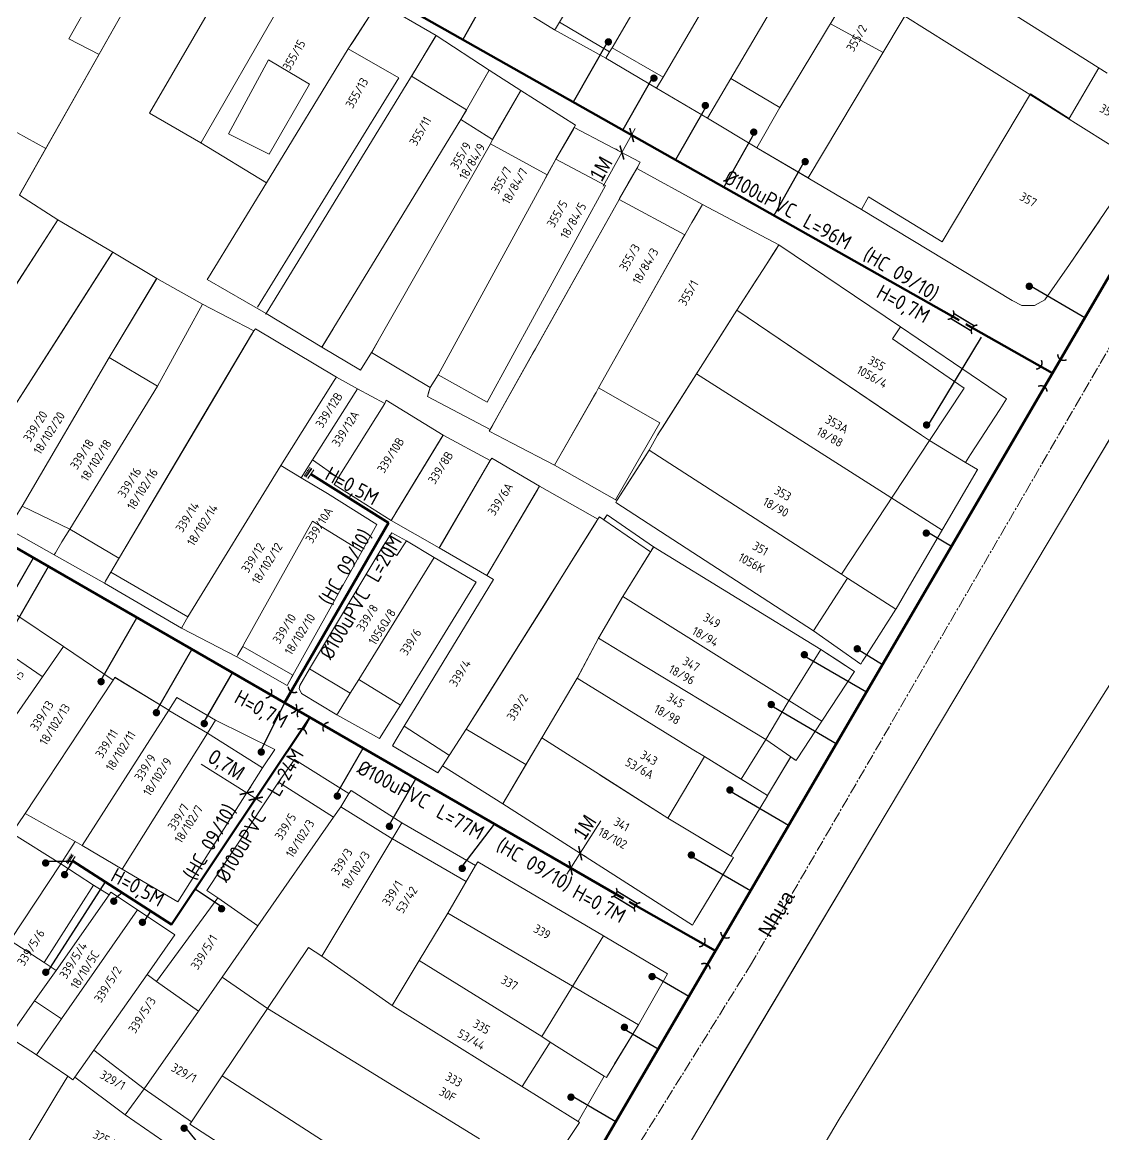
# Model space of a CAD drawing. Header units: inches. Extents: x 595615 to 1194060, y 1190840 to 2385448.
# Drawn here: x 597059 to 597132.4, y 1192069.7 to 1192145.3 of the extents above; entities that cross this region are included whole.
import ezdxf
from ezdxf.enums import TextEntityAlignment as Align

# ---------------------------------------------------------------- set-up
doc = ezdxf.new("R2010")
doc.units = ezdxf.units.IN
doc.header["$MEASUREMENT"] = 0
doc.linetypes.add('CENTER2', pattern=[1.125, 0.75, -0.125, 0.125, -0.125])
doc.layers.get('Defpoints').update_dxf_attribs({"color": 1})
for name, color, linetype, lineweight in [('Chitiet', 4, 'Continuous', 9), ('DN 100 uPVC', 4, 'Continuous', 50), ('DN 150 uPVC', 4, 'Continuous', 50), ('DN 25 PE', 40, 'Continuous', 30), ('DOSAU', 2, 'Continuous', 20), ('DUONG CACH LE', 112, 'Continuous', 5), ('NAM-CDAI', 220, 'Continuous', 25), ('Nen tim duong', 9, 'CENTER2', 0), ('Nen_HTHANH-TP', 9, 'Continuous', 0), ('Nen_SN-HTHANH-TP_new', 7, 'Continuous', 0), ('Nen_SN_HTHANH_old', 9, 'Continuous', 0), ('Te', 4, 'Continuous', 15), ('TEXT PIPE', 3, 'Continuous', 25), ('Text_GiaoThong', 142, 'Continuous', 0), ('TLK 15', 220, 'Continuous', 20)]:
    doc.layers.add(name, color=color, linetype=linetype, lineweight=lineweight)
doc.styles.add('Giao Thong', font='VAPTIMN_0.TTF', dxfattribs={"height": 1})
doc.styles.add('Sonha_QTB', font='isocp.shx', dxfattribs={"height": 0.6, "bigfont": 'bigfont.shx'})
doc.styles.add('text', font='isocp2.shx')
doc.styles.add('VNI-HC', font='VHELVCN_0.TTF')
doc.dimstyles.new('DUONG KICH THUOC', dxfattribs={"dimtxt": 1, "dimasz": 0.7, "dimexe": 0.5, "dimexo": 0.3, "dimgap": 0.2, "dimtad": 1, "dimzin": 0, "dimdsep": 46, "dimtxsty": 'VNI-HC', "dimblk": 'ARCHTICK', "dimcen": 0.09, "dimdle": 0.5, "dimclrd": 256, "dimclre": 256, "dimclrt": 256, "dimadec": 0, "dimazin": 0, "dimtfac": 1, "dimtofl": 0, "dimtmove": 0, "dimatfit": 3, "dimfxl": 1, "dimtolj": 1, "dimtzin": 0, "dimlwd": -1, "dimlwe": -1, "dimarcsym": 0})

# ---------------------------------------------------------------- blocks, each defined once
blk = doc.blocks.new('TLK 15')
at = {"layer": 'TLK 15', "linetype": 'Continuous', "const_width": 0.25}
blk.add_lwpolyline([(-0.125, 0, 1), (0.125, 0, 1)], format="xyb", close=True, dxfattribs=at)
blk = doc.blocks.new('TE1')
at = {"layer": 'Chitiet', "ltscale": 100, "const_width": 0.1}
for points in [[(-0.35, 1.276, 0.571257), (0.35, 1.276)], [(1.098, 0.35, 0.571257), (1.098, -0.35)], [(0.35, -1.276, 0.571257), (-0.35, -1.276)]]:
    blk.add_lwpolyline(points, format="xyb", dxfattribs=at)
for points in [[(0, -1.076), (0, 1.076)], [(0.898, 0), (0, 0)]]:
    blk.add_lwpolyline(points, dxfattribs=at)
blk = doc.blocks.new('ONG NOI')
at = {"layer": 'Chitiet', "ltscale": 100, "const_width": 0.1}
for points in [[(-0.946, -0.347, 0.571257), (-0.946, 0.353)], [(0.973, 0.353, 0.571257), (0.973, -0.347)]]:
    blk.add_lwpolyline(points, format="xyb", dxfattribs=at)
for points in [[(0.825, 0.203), (-0.799, 0.203)], [(0.825, -0.197), (-0.799, -0.197)]]:
    blk.add_lwpolyline(points, dxfattribs=at)
blk = doc.blocks.new('BIT')
at = {"layer": 'Chitiet', "ltscale": 100}
for p, q in [((0.35, 0), (-0.35, 0)), ((-0.303, -0.163), (-0.35, -0.21)), ((0.35, -0.163), (-0.35, -0.163)), ((-0.179, -0.163), (-0.342, -0.325)), ((-0.056, -0.163), (-0.218, -0.325)), ((0.068, -0.163), (-0.094, -0.325)), ((0.192, -0.163), (0.029, -0.325)), ((0.316, -0.163), (0.153, -0.325)), ((0.35, -0.252), (0.277, -0.325))]:
    blk.add_line(p, q, dxfattribs=at)
blk = doc.blocks.new('_ArchTick')
at = {"color": 0, "linetype": 'ByBlock', "const_width": 0.15}
blk.add_lwpolyline([(-0.5, -0.5), (0.5, 0.5)], dxfattribs=at)
blk = doc.blocks.new('*D198')
at = {"layer": 'Defpoints', "color": 0}
for p in [(597100.345, 1192137.594), (597099.681, 1192136.409), (597099.681, 1192136.409)]:
    blk.add_point(p, dxfattribs=at)
at = {"layer": 'DUONG CACH LE'}
for p, q in [((597100.589, 1192138.03), (597099.681, 1192136.409)), ((597100.083, 1192137.741), (597099.908, 1192137.838)), ((597099.681, 1192136.409), (597098.405, 1192134.13)), ((597099.419, 1192136.556), (597099.245, 1192136.654))]:
    blk.add_line(p, q, dxfattribs=at)
at = {"layer": 'DUONG CACH LE', "xscale": 0.7, "yscale": 0.7, "zscale": 0.7}
for p, rotation in [((597100.345, 1192137.594), 60.75107691532578), ((597099.681, 1192136.409), 240.7510769153258)]:
    blk.add_blockref('_ArchTick', p, dxfattribs=dict(at, rotation=rotation))
at = {"layer": 'DUONG CACH LE', "insert": (597098.261, 1192135.306), "char_height": 1, "attachment_point": 5, "rotation": 60.75108, "style": 'VNI-HC'}
blk.add_mtext('\\A1;1M', dxfattribs=at)
blk = doc.blocks.new('*D210')
at = {"layer": 'Defpoints', "color": 0}
for p in [(597096.851, 1192088.84), (597096.851, 1192088.84), (597096.204, 1192087.83)]:
    blk.add_point(p, dxfattribs=at)
at = {"layer": 'DUONG CACH LE'}
for p, q in [((597096.851, 1192088.84), (597098.259, 1192091.04)), ((597095.934, 1192087.409), (597096.851, 1192088.84)), ((597097.103, 1192088.678), (597097.272, 1192088.571)), ((597096.457, 1192087.669), (597096.625, 1192087.561))]:
    blk.add_line(p, q, dxfattribs=at)
at = {"layer": 'DUONG CACH LE', "xscale": 0.7, "yscale": 0.7, "zscale": 0.7}
for p, rotation in [((597096.851, 1192088.84), 57.3650794490455), ((597096.204, 1192087.83), 237.3650794490455)]:
    blk.add_blockref('_ArchTick', p, dxfattribs=dict(at, rotation=rotation))
at = {"layer": 'DUONG CACH LE', "insert": (597097.154, 1192090.612), "char_height": 1, "attachment_point": 5, "rotation": 57.36508, "style": 'VNI-HC'}
blk.add_mtext('\\A1;1M', dxfattribs=at)
blk = doc.blocks.new('*D211')
at = {"layer": 'Defpoints', "color": 0}
for p in [(597074.212, 1192092.931), (597074.212, 1192092.931), (597074.822, 1192092.546)]:
    blk.add_point(p, dxfattribs=at)
at = {"layer": 'DUONG CACH LE'}
for p, q in [((597074.212, 1192092.931), (597071.108, 1192094.891)), ((597074.372, 1192093.185), (597074.479, 1192093.354)), ((597075.245, 1192092.279), (597074.212, 1192092.931)), ((597074.983, 1192092.799), (597075.089, 1192092.969))]:
    blk.add_line(p, q, dxfattribs=at)
at = {"layer": 'DUONG CACH LE', "xscale": 0.7, "yscale": 0.7, "zscale": 0.7}
for p, rotation in [((597074.212, 1192092.931), 147.7302880196774), ((597074.822, 1192092.546), 327.7302880196774)]:
    blk.add_blockref('_ArchTick', p, dxfattribs=dict(at, rotation=rotation))
at = {"layer": 'DUONG CACH LE', "insert": (597072.79, 1192094.772), "char_height": 1, "attachment_point": 5, "rotation": 327.73029, "style": 'VNI-HC'}
blk.add_mtext('\\A1;0,7M', dxfattribs=at)

msp = doc.modelspace()

# ---------------------------------------------------------------- linework, layer by layer
at = {"layer": 'DN 100 uPVC'}
for points in [[(597045.53, 1192161.337), (597055.072, 1192156.952), (597062.641, 1192158.925), (597122.574, 1192125.018)], [(597123.036, 1192124.756), (597128.904, 1192121.436)], [(597099.777, 1192085.768), (597033.464, 1192124.045)], [(597078.561, 1192114.574), (597083.834, 1192111.267), (597076.779, 1192099.043)], [(597062.375, 1192088.329), (597069.113, 1192084.008), (597078.502, 1192098.048)], [(597100.164, 1192085.54), (597106.033, 1192082.22)]]:
    msp.add_lwpolyline(points, dxfattribs=at)
at = {"layer": 'DN 150 uPVC'}
msp.add_lwpolyline([(597149.798, 1192157.262), (597091.257, 1192056.884)], dxfattribs=at)
at = {"layer": 'DN 25 PE'}
for p, q in [((597091.158, 1192148.12), (597088.875, 1192144.083)), ((597098.762, 1192144.047), (597096.38, 1192139.837)), ((597101.728, 1192141.457), (597099.737, 1192137.938)), ((597105.344, 1192139.475), (597103.326, 1192135.907)), ((597108.631, 1192137.667), (597106.59, 1192134.061)), ((597112.123, 1192135.913), (597109.988, 1192132.139)), ((597127.459, 1192127.329), (597131.102, 1192125.205)), ((597120.486, 1192117.914), (597124.094, 1192123.877)), ((597120.346, 1192110.695), (597122.057, 1192109.697)), ((597057.466, 1192104.957), (597059.732, 1192108.883)), ((597058.392, 1192104.208), (597060.751, 1192108.295)), ((597064.326, 1192100.615), (597066.758, 1192104.827)), ((597068.081, 1192098.509), (597070.486, 1192102.675)), ((597115.657, 1192102.718), (597117.366, 1192101.653)), ((597111.941, 1192102.316), (597116.278, 1192099.786)), ((597071.325, 1192097.768), (597073.24, 1192101.086)), ((597075.194, 1192095.835), (597076.779, 1192099.025)), ((597109.693, 1192098.937), (597114.237, 1192096.287)), ((597080.236, 1192092.722), (597082.108, 1192095.967)), ((597083.899, 1192090.789), (597085.693, 1192093.897)), ((597106.886, 1192093.134), (597110.999, 1192090.735)), ((597088.84, 1192087.933), (597091.033, 1192090.815)), ((597060.559, 1192088.303), (597062.428, 1192088.303)), ((597061.842, 1192087.389), (597062.424, 1192088.298)), ((597104.271, 1192088.718), (597108.413, 1192086.302)), ((597060.694, 1192080.762), (597064.623, 1192086.888)), ((597065.186, 1192085.711), (597065.744, 1192086.169)), ((597072.5, 1192085.194), (597070.707, 1192086.393)), ((597067.131, 1192084.028), (597067.7, 1192084.914)), ((597101.729, 1192080.595), (597104.233, 1192079.135)), ((597099.853, 1192076.902), (597102.15, 1192075.562)), ((597096.223, 1192072.406), (597099.272, 1192070.628)), ((597070.085, 1192070.174), (597072.65, 1192066.992))]:
    msp.add_line(p, q, dxfattribs=at)
at = {"layer": 'Nen tim duong'}
msp.add_lwpolyline([(597216.862, 1192371.155), (597231.389, 1192359.428), (597239.3, 1192352.703), (597245.936, 1192343.389), (597251.627, 1192337.061), (597255.971, 1192324.363), (597252.212, 1192309.984), (597237.563, 1192287.271), (597217.756, 1192257.191), (597196.744, 1192223.157), (597178.223, 1192193.72), (597155.385, 1192159.338), (597138.752, 1192133.438), (597108.483, 1192081.358), (597090.854, 1192053.092)], dxfattribs=at)
at = {"layer": 'Nen_HTHANH-TP', "linetype": 'Continuous'}
for p, q in [((597104.063, 1192160.044), (597095.444, 1192145.247)), ((597107.464, 1192158.057), (597099.016, 1192143.52)), ((597102.477, 1192141.523), (597110.856, 1192155.83)), ((597070.248, 1192153.817), (597058.784, 1192133.508)), ((597114.238, 1192153.623), (597107.068, 1192141.427)), ((597110.399, 1192139.469), (597117.58, 1192151.375)), ((597065.161, 1192149.503), (597062.125, 1192144.121)), ((597112.333, 1192134.691), (597120.931, 1192149.098)), ((597067.609, 1192139.075), (597072.692, 1192147.819)), ((597095.105, 1192144.737), (597091.693, 1192146.874)), ((597095.105, 1192144.737), (597091.693, 1192146.874)), ((597134.752, 1192135.719), (597118.884, 1192145.666)), ((597134.752, 1192135.719), (597118.884, 1192145.666)), ((597125.844, 1192146.072), (597132.617, 1192141.807)), ((597161.544, 1192145.891), (597126.898, 1192090.943)), ((597095.165, 1192144.817), (597095.105, 1192144.737)), ((597098.596, 1192142.82), (597095.105, 1192144.737)), ((597095.105, 1192144.737), (597098.596, 1192142.82)), ((597095.444, 1192145.247), (597095.165, 1192144.817)), ((597095.444, 1192145.247), (597098.846, 1192143.24)), ((597117.406, 1192143.195), (597113.835, 1192145.152)), ((597064.186, 1192143.072), (597062.125, 1192144.121)), ((597087.065, 1192144.351), (597090.667, 1192142.004)), ((597087.065, 1192144.351), (597090.667, 1192142.004)), ((597149.025, 1192144.181), (597130.97, 1192113.916)), ((597081.106, 1192143.446), (597084.538, 1192141.469)), ((597098.596, 1192142.82), (597098.846, 1192143.24)), ((597098.846, 1192143.24), (597099.016, 1192143.52)), ((597099.016, 1192143.52), (597102.477, 1192141.523)), ((597072.961, 1192137.679), (597075.687, 1192142.701)), ((597075.687, 1192142.701), (597078.478, 1192141.054)), ((597102.028, 1192140.783), (597098.596, 1192142.82)), ((597098.596, 1192142.82), (597102.028, 1192140.783)), ((597089.139, 1192139.302), (597090.667, 1192142.004)), ((597090.667, 1192142.004), (597092.808, 1192140.615)), ((597130.05, 1192138.725), (597132.057, 1192142.157)), ((597084.538, 1192141.469), (597074.94, 1192125.921)), ((597078.478, 1192141.054), (597075.722, 1192136.292)), ((597085.397, 1192141.589), (597089.139, 1192139.302)), ((597102.028, 1192140.783), (597102.477, 1192141.523)), ((597105.49, 1192138.736), (597107.068, 1192141.427)), ((597107.068, 1192141.427), (597110.399, 1192139.469)), ((597092.808, 1192140.615), (597090.901, 1192137.304)), ((597105.49, 1192138.736), (597102.028, 1192140.783)), ((597102.028, 1192140.783), (597105.49, 1192138.736)), ((597121.427, 1192130.338), (597127.428, 1192140.403)), ((597127.428, 1192140.403), (597130.05, 1192138.725)), ((597108.841, 1192136.718), (597110.399, 1192139.469)), ((597071.101, 1192137.058), (597067.609, 1192139.075)), ((597079.312, 1192123.194), (597088.74, 1192138.642)), ((597088.74, 1192138.642), (597089.139, 1192139.302)), ((597088.74, 1192138.642), (597090.901, 1192137.304)), ((597108.841, 1192136.718), (597105.49, 1192138.736)), ((597105.49, 1192138.736), (597108.841, 1192136.718)), ((597136.999, 1192139.031), (597130.078, 1192128.815)), ((597096.45, 1192138.108), (597096.53, 1192138.268)), ((597058.6, 1192137.778), (597060.581, 1192136.679)), ((597075.722, 1192136.292), (597072.961, 1192137.679)), ((597090.901, 1192137.304), (597090.761, 1192136.994)), ((597090.761, 1192136.994), (597082.683, 1192122.827)), ((597090.761, 1192136.994), (597094.603, 1192134.887)), ((597112.423, 1192134.631), (597108.841, 1192136.718)), ((597108.841, 1192136.718), (597112.333, 1192134.691)), ((597095.192, 1192135.957), (597098.563, 1192134.16)), ((597100.692, 1192135.332), (597100.912, 1192135.762)), ((597098.563, 1192134.16), (597090.535, 1192119.453)), ((597112.333, 1192134.691), (597112.423, 1192134.631)), ((597115.935, 1192132.534), (597112.423, 1192134.631)), ((597112.423, 1192134.631), (597115.935, 1192132.534)), ((597116.424, 1192133.394), (597115.935, 1192132.534)), ((597116.424, 1192133.394), (597121.427, 1192130.338)), ((597099.494, 1192133.231), (597103.946, 1192130.824)), ((597126.17, 1192126.362), (597115.935, 1192132.534)), ((597115.935, 1192132.534), (597126.17, 1192126.362)), ((597132.115, 1192131.827), (597130.078, 1192128.815)), ((597130.078, 1192128.815), (597128.4, 1192126.414)), ((597130.078, 1192128.815), (597128.4, 1192126.414)), ((597068.098, 1192127.865), (597064.863, 1192122.483)), ((597071.2, 1192126.118), (597068.098, 1192127.865)), ((597068.144, 1192120.555), (597071.2, 1192126.118)), ((597126.84, 1192126.033), (597126.17, 1192126.362)), ((597126.17, 1192126.362), (597126.84, 1192126.033)), ((597127.68, 1192126.033), (597126.84, 1192126.033)), ((597126.84, 1192126.033), (597127.68, 1192126.033)), ((597128.4, 1192126.414), (597127.68, 1192126.033)), ((597127.68, 1192126.033), (597128.4, 1192126.414)), ((597075.52, 1192125.491), (597075.48, 1192125.441)), ((597075.52, 1192125.491), (597079.312, 1192123.194)), ((597075.52, 1192125.491), (597079.312, 1192123.194)), ((597137.451, 1192124.771), (597113.234, 1192084.172)), ((597118.591, 1192124.586), (597118.042, 1192123.756)), ((597118.042, 1192123.756), (597122.905, 1192120.42)), ((597081.924, 1192121.627), (597079.312, 1192123.194)), ((597082.683, 1192122.827), (597081.924, 1192121.627)), ((597064.863, 1192122.483), (597068.144, 1192120.555)), ((597087.204, 1192121.321), (597090.535, 1192119.453)), ((597080.304, 1192121.165), (597081.725, 1192120.366)), ((597081.725, 1192120.366), (597078.668, 1192115.544)), ((597081.725, 1192120.366), (597083.575, 1192119.378)), ((597086.654, 1192120.45), (597086.475, 1192119.84)), ((597090.737, 1192117.604), (597086.475, 1192119.84)), ((597098.084, 1192120.44), (597102.266, 1192118.053)), ((597122.905, 1192120.42), (597120.557, 1192116.848)), ((597083.575, 1192119.378), (597083.675, 1192119.588)), ((597083.675, 1192119.588), (597087.537, 1192117.221)), ((597102.266, 1192118.053), (597099.241, 1192112.83)), ((597087.537, 1192117.221), (597084.022, 1192111.438)), ((597090.738, 1192115.504), (597087.537, 1192117.221)), ((597087.537, 1192117.221), (597090.738, 1192115.504)), ((597120.557, 1192116.848), (597114.585, 1192107.793)), ((597101.528, 1192116.192), (597099.331, 1192112.781)), ((597078.668, 1192115.544), (597077.899, 1192114.333)), ((597078.668, 1192115.544), (597080.419, 1192114.325)), ((597087.283, 1192109.571), (597090.738, 1192115.504)), ((597090.738, 1192115.504), (597090.848, 1192115.664)), ((597090.848, 1192115.664), (597094.09, 1192113.756)), ((597077.899, 1192114.333), (597076.529, 1192115.162)), ((597077.899, 1192114.333), (597079.7, 1192113.255)), ((597080.18, 1192113.935), (597080.14, 1192113.875)), ((597080.14, 1192113.875), (597084.022, 1192111.438)), ((597080.419, 1192114.325), (597080.18, 1192113.935)), ((597094.09, 1192113.756), (597098.052, 1192111.51)), ((597079.7, 1192113.255), (597083.042, 1192111.167)), ((597058.971, 1192112.398), (597062.192, 1192110.851)), ((597099.331, 1192112.781), (597099.261, 1192112.641)), ((597084.022, 1192111.438), (597087.283, 1192109.571)), ((597084.022, 1192111.438), (597087.283, 1192109.571)), ((597098.052, 1192111.51), (597098.152, 1192111.67)), ((597098.152, 1192111.67), (597098.442, 1192111.48)), ((597098.442, 1192111.48), (597098.671, 1192111.81)), ((597101.623, 1192109.312), (597098.442, 1192111.48)), ((597098.671, 1192111.81), (597101.833, 1192109.643)), ((597058.022, 1192110.867), (597061.134, 1192109.09)), ((597062.192, 1192110.851), (597065.534, 1192108.863)), ((597078.672, 1192111.394), (597082.023, 1192109.327)), ((597083.042, 1192111.167), (597082.023, 1192109.327)), ((597084.052, 1192110.588), (597083.453, 1192109.668)), ((597084.052, 1192110.588), (597085.053, 1192110.039)), ((597084.404, 1192109.059), (597085.053, 1192110.039)), ((597085.053, 1192110.039), (597086.924, 1192108.921)), ((597077.33, 1192100.933), (597082.023, 1192109.327)), ((597078.46, 1192101.364), (597083.453, 1192109.668)), ((597083.453, 1192109.668), (597084.404, 1192109.059)), ((597087.283, 1192109.571), (597090.515, 1192107.703)), ((597101.833, 1192109.643), (597113.179, 1192102.662)), ((597061.134, 1192109.09), (597064.545, 1192107.172)), ((597064.975, 1192107.923), (597070.207, 1192104.897)), ((597064.545, 1192107.172), (597069.788, 1192104.127)), ((597115.005, 1192107.503), (597112.698, 1192103.931)), ((597061.759, 1192102.87), (597058.387, 1192105.148)), ((597061.759, 1192102.87), (597058.387, 1192105.148)), ((597069.788, 1192104.127), (597073.529, 1192102.18)), ((597060.32, 1192100.839), (597056.988, 1192103.106)), ((597061.759, 1192102.87), (597054.058, 1192091.754)), ((597065.14, 1192100.583), (597061.759, 1192102.87)), ((597065.14, 1192100.583), (597061.759, 1192102.87)), ((597073.939, 1192102.88), (597077.33, 1192100.933)), ((597113.179, 1192102.662), (597110.892, 1192099.01)), ((597113.179, 1192102.662), (597115.48, 1192101.174)), ((597076.961, 1192100.223), (597073.529, 1192102.18)), ((597076.961, 1192100.223), (597077.33, 1192100.933)), ((597077.821, 1192100.233), (597078.46, 1192101.364)), ((597077.821, 1192100.233), (597078.46, 1192101.364)), ((597078.46, 1192101.364), (597081.241, 1192099.706)), ((597065.14, 1192100.583), (597059.158, 1192091.548)), ((597065.25, 1192100.783), (597065.14, 1192100.583)), ((597065.26, 1192100.773), (597065.14, 1192100.583)), ((597068.932, 1192098.546), (597065.25, 1192100.783)), ((597068.932, 1192098.546), (597065.26, 1192100.773)), ((597077.761, 1192100.003), (597077.821, 1192100.233)), ((597077.761, 1192100.003), (597077.821, 1192100.233)), ((597084.642, 1192098.889), (597081.81, 1192100.636)), ((597069.461, 1192099.406), (597068.932, 1192098.546)), ((597069.471, 1192099.406), (597068.932, 1192098.546)), ((597072.093, 1192097.869), (597069.461, 1192099.406)), ((597072.093, 1192097.869), (597069.471, 1192099.406)), ((597077.931, 1192099.693), (597077.761, 1192100.003)), ((597077.931, 1192099.693), (597077.761, 1192100.003)), ((597080.332, 1192098.245), (597077.931, 1192099.693)), ((597080.332, 1192098.245), (597077.931, 1192099.693)), ((597110.892, 1192099.01), (597109.454, 1192096.559)), ((597068.932, 1192098.546), (597063.03, 1192089.361)), ((597068.932, 1192098.536), (597071.543, 1192096.988)), ((597072.093, 1192097.869), (597071.543, 1192096.988)), ((597076.114, 1192095.892), (597072.093, 1192097.869)), ((597076.114, 1192095.892), (597072.093, 1192097.869)), ((597083.234, 1192096.628), (597080.332, 1192098.245)), ((597083.234, 1192096.628), (597080.332, 1192098.245)), ((597084.063, 1192097.958), (597083.234, 1192096.628)), ((597084.893, 1192097.469), (597087.965, 1192095.481)), ((597089.113, 1192097.262), (597093.165, 1192094.866)), ((597071.543, 1192096.988), (597065.761, 1192087.753)), ((597071.543, 1192096.988), (597075.285, 1192094.631)), ((597109.454, 1192096.559), (597107.786, 1192093.867)), ((597075.285, 1192094.631), (597076.114, 1192095.892)), ((597076.114, 1192095.892), (597075.285, 1192094.631)), ((597077.455, 1192095.213), (597076.376, 1192093.662)), ((597077.455, 1192095.213), (597076.376, 1192093.662)), ((597081.147, 1192092.906), (597077.455, 1192095.213)), ((597081.147, 1192092.906), (597077.455, 1192095.213)), ((597105.285, 1192095.405), (597102.788, 1192091.223)), ((597109.557, 1192092.759), (597111.145, 1192095.38)), ((597111.145, 1192095.38), (597111.505, 1192095.13)), ((597075.285, 1192094.631), (597069.543, 1192085.537)), ((597076.376, 1192093.662), (597071.492, 1192086.308)), ((597076.376, 1192093.662), (597080.108, 1192091.285)), ((597081.147, 1192092.906), (597080.587, 1192091.985)), ((597081.297, 1192093.106), (597081.147, 1192092.906)), ((597081.297, 1192093.106), (597081.147, 1192092.906)), ((597084.748, 1192090.899), (597081.297, 1192093.106)), ((597084.748, 1192090.899), (597081.297, 1192093.106)), ((597080.587, 1192091.985), (597080.108, 1192091.285)), ((597080.587, 1192091.985), (597083.939, 1192089.908)), ((597059.158, 1192091.548), (597058.269, 1192090.207)), ((597059.158, 1192091.548), (597062.559, 1192089.631)), ((597080.108, 1192091.285), (597074.974, 1192083.921)), ((597117.268, 1192090.935), (597071.77, 1192014.668)), ((597084.748, 1192090.899), (597079.306, 1192081.854)), ((597084.748, 1192090.899), (597084.748, 1192090.899)), ((597089.741, 1192088.003), (597084.748, 1192090.899)), ((597089.741, 1192088.003), (597084.748, 1192090.899)), ((597114.425, 1192070.793), (597126.898, 1192090.943)), ((597058.269, 1192090.207), (597061.591, 1192088.12)), ((597062.559, 1192089.631), (597061.591, 1192088.12)), ((597063.03, 1192089.361), (597062.559, 1192089.631)), ((597083.939, 1192089.908), (597089.112, 1192086.922)), ((597065.761, 1192087.753), (597063.03, 1192089.361)), ((597061.591, 1192088.12), (597058.145, 1192082.907)), ((597061.591, 1192088.12), (597063.812, 1192086.672)), ((597089.741, 1192088.003), (597087.863, 1192084.761)), ((597089.91, 1192088.263), (597089.741, 1192088.003)), ((597089.741, 1192088.003), (597089.91, 1192088.263)), ((597098.435, 1192083.24), (597089.91, 1192088.263)), ((597089.91, 1192088.263), (597098.435, 1192083.24)), ((597069.543, 1192085.537), (597065.761, 1192087.753)), ((597063.812, 1192086.672), (597060.456, 1192081.419)), ((597063.812, 1192086.672), (597064.872, 1192086.013)), ((597064.872, 1192086.013), (597061.266, 1192080.88)), ((597064.872, 1192086.013), (597064.992, 1192086.193)), ((597064.992, 1192086.193), (597066.793, 1192085.004)), ((597068.077, 1192080.135), (597072.242, 1192085.819)), ((597072.242, 1192085.819), (597071.492, 1192086.308)), ((597072.242, 1192085.819), (597074.974, 1192083.921)), ((597066.793, 1192085.004), (597061.639, 1192077.59)), ((597066.793, 1192085.004), (597069.324, 1192083.296)), ((597087.863, 1192084.761), (597085.906, 1192081.56)), ((597087.863, 1192084.761), (597100.799, 1192077.202)), ((597072.537, 1192080.429), (597074.974, 1192083.921)), ((597113.234, 1192084.172), (597105.894, 1192071.886)), ((597060.456, 1192081.419), (597058.145, 1192082.907)), ((597069.324, 1192083.296), (597067.447, 1192080.605)), ((597098.435, 1192083.24), (597094.25, 1192076.406)), ((597102.777, 1192080.643), (597098.435, 1192083.24)), ((597098.435, 1192083.24), (597102.777, 1192080.643)), ((597078.395, 1192082.444), (597075.618, 1192078.291)), ((597079.306, 1192081.854), (597078.395, 1192082.444)), ((597060.456, 1192081.419), (597061.266, 1192080.88)), ((597079.306, 1192081.854), (597084.088, 1192078.508)), ((597085.906, 1192081.56), (597084.088, 1192078.508)), ((597085.906, 1192081.56), (597094.25, 1192076.406)), ((597061.266, 1192080.88), (597059.808, 1192078.819)), ((597063.821, 1192075.472), (597067.447, 1192080.605)), ((597067.447, 1192080.605), (597068.077, 1192080.135)), ((597100.799, 1192077.202), (597102.777, 1192080.643)), ((597102.777, 1192080.643), (597100.799, 1192077.202)), ((597068.077, 1192080.135), (597070.939, 1192078.128)), ((597072.537, 1192080.429), (597070.939, 1192078.128)), ((597075.618, 1192078.291), (597072.537, 1192080.429)), ((597059.808, 1192078.819), (597058.08, 1192076.357)), ((597059.808, 1192078.819), (597061.639, 1192077.59)), ((597075.618, 1192078.291), (597072.552, 1192073.729)), ((597090.006, 1192069.443), (597075.618, 1192078.291)), ((597096.705, 1192070.618), (597084.088, 1192078.508)), ((597061.639, 1192077.59), (597059.931, 1192075.149)), ((597070.939, 1192078.128), (597067.253, 1192072.835)), ((597100.799, 1192077.202), (597098.632, 1192073.62)), ((597099.182, 1192074.54), (597100.799, 1192077.202)), ((597059.931, 1192075.149), (597058.08, 1192076.357)), ((597094.8, 1192076.007), (597092.903, 1192072.995)), ((597094.8, 1192076.007), (597094.25, 1192076.406)), ((597098.482, 1192073.7), (597094.8, 1192076.007)), ((597062.072, 1192073.71), (597059.931, 1192075.149)), ((597062.532, 1192073.641), (597063.821, 1192075.472)), ((597067.253, 1192072.835), (597063.821, 1192075.472)), ((597061.253, 1192072.36), (597062.072, 1192073.71)), ((597062.072, 1192073.71), (597062.412, 1192073.461)), ((597062.532, 1192073.641), (597062.412, 1192073.461)), ((597062.532, 1192073.641), (597065.964, 1192071.084)), ((597072.552, 1192073.729), (597070.455, 1192070.597)), ((597091.132, 1192061.764), (597072.552, 1192073.729)), ((597098.482, 1192073.7), (597096.705, 1192070.618)), ((597098.482, 1192073.7), (597098.632, 1192073.62)), ((597061.253, 1192072.36), (597052.715, 1192058.213)), ((597065.964, 1192071.084), (597067.253, 1192072.835)), ((597067.253, 1192072.835), (597070.455, 1192070.597)), ((597065.964, 1192071.084), (597069.246, 1192068.816)), ((597082.678, 1192017.307), (597114.425, 1192070.793)), ((597096.805, 1192070.569), (597096.705, 1192070.618)), ((597070.455, 1192070.597), (597070.345, 1192070.437)), ((597070.345, 1192070.437), (597074.597, 1192067.711)), ((597096.805, 1192070.569), (597094.038, 1192066.406))]:
    msp.add_line(p, q, dxfattribs=at)
msp.add_lwpolyline([(597121.421, 1192110.78), (597104.735, 1192121.381)], dxfattribs=at)
msp.add_point((597071.101, 1192137.058), dxfattribs=at)
at = {"layer": 'Nen_HTHANH-TP', "linetype": 'Continuous', "invisible_edges": 5}
for points in [[(597051.671, 1192137.935), (597058.794, 1192133.526), (597069.557, 1192152.595), (597062.325, 1192157.071)], [(597076.441, 1192146.333), (597081.106, 1192143.446), (597083.153, 1192146.608), (597078.322, 1192149.598)], [(597071.115, 1192137.082), (597075.543, 1192134.341), (597081.106, 1192143.446), (597076.441, 1192146.333)], [(597081.475, 1192144.017), (597085.397, 1192141.589), (597086.993, 1192144.231), (597083.153, 1192146.608)], [(597083.153, 1192146.608), (597086.993, 1192144.231), (597087.065, 1192144.351)], [(597081.106, 1192143.446), (597085.042, 1192141.01), (597085.397, 1192141.589), (597081.475, 1192144.017)], [(597085.41, 1192141.61), (597089.139, 1192139.302), (597090.667, 1192142.004), (597087.013, 1192144.265)], [(597087.013, 1192144.265), (597090.667, 1192142.004), (597087.065, 1192144.351)], [(597075.543, 1192134.341), (597079.462, 1192131.916), (597085.042, 1192141.01), (597081.106, 1192143.446)], [(597085.397, 1192141.589), (597089.127, 1192139.281), (597089.139, 1192139.302), (597085.41, 1192141.61)], [(597089.139, 1192139.302), (597091.287, 1192137.973), (597092.808, 1192140.615), (597090.641, 1192141.957)], [(597090.641, 1192141.957), (597092.808, 1192140.615), (597090.667, 1192142.004)], [(597085.007, 1192140.952), (597088.74, 1192138.642), (597089.127, 1192139.281), (597085.397, 1192141.589)], [(597091.457, 1192138.269), (597095.192, 1192135.957), (597096.45, 1192138.108), (597092.701, 1192140.429)], [(597092.701, 1192140.429), (597096.45, 1192138.108), (597096.53, 1192138.268), (597092.79, 1192140.583)], [(597092.79, 1192140.583), (597096.53, 1192138.268), (597092.808, 1192140.615)], [(597088.564, 1192138.354), (597090.761, 1192136.994), (597090.901, 1192137.304), (597088.739, 1192138.641)], [(597088.739, 1192138.641), (597090.901, 1192137.304), (597090.901, 1192137.304), (597088.74, 1192138.642)], [(597088.74, 1192138.642), (597090.901, 1192137.304), (597091.287, 1192137.973), (597089.139, 1192139.302)], [(597090.901, 1192137.304), (597094.658, 1192134.979), (597095.192, 1192135.957), (597091.457, 1192138.269)], [(597095.192, 1192135.957), (597099.521, 1192133.278), (597100.692, 1192135.332), (597096.385, 1192137.997)], [(597096.385, 1192137.997), (597100.692, 1192135.332), (597100.751, 1192135.446), (597096.45, 1192138.108)], [(597096.45, 1192138.108), (597100.751, 1192135.446), (597100.912, 1192135.762)], [(597071.101, 1192137.058), (597071.101, 1192137.058), (597075.543, 1192134.341), (597071.115, 1192137.082)], [(597090.761, 1192136.994), (597094.496, 1192134.682), (597094.658, 1192134.979), (597090.901, 1192137.304)], [(597087.204, 1192121.321), (597091.374, 1192118.74), (597099.494, 1192133.231), (597095.166, 1192135.909)], [(597095.166, 1192135.909), (597099.494, 1192133.231), (597099.521, 1192133.278), (597095.192, 1192135.957)], [(597100.116, 1192134.322), (597104.425, 1192131.655), (597105.018, 1192132.655), (597100.692, 1192135.332)], [(597100.692, 1192135.332), (597105.018, 1192132.655), (597105.154, 1192132.885)], [(597048.735, 1192120.26), (597052.419, 1192117.979), (597061.375, 1192131.83), (597057.777, 1192134.057)], [(597057.777, 1192134.057), (597061.375, 1192131.83), (597058.784, 1192133.508), (597057.812, 1192134.109)], [(597071.606, 1192127.914), (597075.52, 1192125.491), (597079.462, 1192131.916), (597075.543, 1192134.341)], [(597099.641, 1192133.489), (597103.946, 1192130.824), (597104.425, 1192131.655), (597100.116, 1192134.322)], [(597099.494, 1192133.231), (597103.8, 1192130.566), (597103.946, 1192130.824), (597099.641, 1192133.489)], [(597093.809, 1192123.086), (597098.084, 1192120.44), (597103.8, 1192130.566), (597099.494, 1192133.231)], [(597104.536, 1192131.841), (597109.468, 1192128.789), (597110.124, 1192129.809), (597105.154, 1192132.885)], [(597105.154, 1192132.885), (597110.124, 1192129.809), (597110.337, 1192130.139)], [(597052.357, 1192117.883), (597056.106, 1192115.562), (597065.058, 1192129.551), (597061.375, 1192131.83)], [(597061.375, 1192131.83), (597065.058, 1192129.551), (597065.117, 1192129.643)], [(597104.425, 1192131.655), (597109.35, 1192128.607), (597109.468, 1192128.789), (597104.536, 1192131.841)], [(597103.946, 1192130.824), (597108.832, 1192127.801), (597109.35, 1192128.607), (597104.425, 1192131.655)], [(597102.727, 1192128.665), (597107.49, 1192125.717), (597108.832, 1192127.801), (597103.946, 1192130.824)], [(597061.763, 1192124.401), (597064.863, 1192122.483), (597068.069, 1192127.816), (597065.117, 1192129.643)], [(597065.117, 1192129.643), (597068.069, 1192127.816), (597068.098, 1192127.865)], [(597109.927, 1192129.503), (597125.795, 1192119.682), (597118.591, 1192124.586), (597110.132, 1192129.821)], [(597110.132, 1192129.821), (597118.591, 1192124.586), (597110.337, 1192130.139)], [(597107.49, 1192125.717), (597123.345, 1192115.905), (597125.333, 1192118.97), (597109.468, 1192128.789)], [(597109.468, 1192128.789), (597125.333, 1192118.97), (597125.795, 1192119.682), (597109.927, 1192129.503)], [(597098.084, 1192120.44), (597102.429, 1192117.751), (597107.49, 1192125.717), (597102.727, 1192128.665)], [(597071.529, 1192127.788), (597071.529, 1192127.788), (597075.52, 1192125.491), (597071.606, 1192127.914)], [(597068.144, 1192120.555), (597071.308, 1192118.598), (597074.542, 1192124.049), (597071.2, 1192126.118)], [(597071.2, 1192126.118), (597074.542, 1192124.049), (597074.691, 1192124.301)], [(597075.52, 1192125.491), (597075.52, 1192125.491), (597079.312, 1192123.194), (597075.543, 1192125.527)], [(597102.087, 1192117.213), (597119.047, 1192106.717), (597123.796, 1192114.843), (597107.133, 1192125.156)], [(597107.133, 1192125.156), (597120.557, 1192116.848), (597120.01, 1192117.22), (597107.148, 1192125.179)], [(597107.148, 1192125.179), (597120.01, 1192117.22), (597119.265, 1192117.725), (597107.169, 1192125.211)], [(597107.169, 1192125.211), (597119.265, 1192117.725), (597107.49, 1192125.717)], [(597120.01, 1192117.22), (597122.999, 1192115.37), (597123.345, 1192115.905), (597107.49, 1192125.717)], [(597055.468, 1192114.566), (597058.971, 1192112.398), (597064.863, 1192122.483), (597061.763, 1192124.401)], [(597071.219, 1192118.448), (597076.529, 1192115.162), (597080.151, 1192120.922), (597074.691, 1192124.301)], [(597074.691, 1192124.301), (597080.151, 1192120.922), (597080.241, 1192121.064), (597074.801, 1192124.431)], [(597074.801, 1192124.431), (597080.241, 1192121.064), (597080.304, 1192121.165)], [(597079.334, 1192123.229), (597081.924, 1192121.627), (597082.683, 1192122.827), (597080.074, 1192124.442)], [(597082.717, 1192122.887), (597086.654, 1192120.45), (597087.204, 1192121.321), (597083.227, 1192123.782)], [(597079.312, 1192123.194), (597079.312, 1192123.194), (597081.924, 1192121.627), (597079.334, 1192123.229)], [(597082.683, 1192122.827), (597082.683, 1192122.827), (597086.654, 1192120.45), (597082.717, 1192122.887)], [(597090.85, 1192117.806), (597095.099, 1192115.177), (597097.925, 1192120.129), (597093.639, 1192122.782)], [(597093.639, 1192122.782), (597097.925, 1192120.129), (597098.084, 1192120.44), (597093.809, 1192123.086)], [(597086.654, 1192120.45), (597090.87, 1192117.841), (597091.374, 1192118.74), (597087.204, 1192121.321)], [(597062.192, 1192110.851), (597065.498, 1192108.805), (597071.308, 1192118.598), (597068.144, 1192120.555)], [(597086.475, 1192119.84), (597086.475, 1192119.84), (597090.737, 1192117.604), (597086.575, 1192120.179)], [(597086.575, 1192120.179), (597090.737, 1192117.604), (597090.87, 1192117.841), (597086.654, 1192120.45)], [(597097.205, 1192118.868), (597101.528, 1192116.192), (597102.087, 1192117.213), (597097.781, 1192119.878)], [(597097.781, 1192119.878), (597102.087, 1192117.213), (597102.242, 1192117.457), (597097.925, 1192120.129)], [(597097.925, 1192120.129), (597102.242, 1192117.457), (597102.429, 1192117.751), (597098.084, 1192120.44)], [(597080.419, 1192114.325), (597084.312, 1192111.916), (597087.407, 1192117.007), (597083.575, 1192119.378)], [(597083.575, 1192119.378), (597087.407, 1192117.007), (597087.527, 1192117.204), (597083.675, 1192119.588)], [(597083.675, 1192119.588), (597087.527, 1192117.204), (597087.537, 1192117.221)], [(597065.067, 1192108.078), (597070.207, 1192104.897), (597076.529, 1192115.162), (597071.219, 1192118.448)], [(597095.193, 1192115.342), (597099.331, 1192112.781), (597101.528, 1192116.192), (597097.205, 1192118.868)], [(597090.677, 1192117.494), (597090.677, 1192117.494), (597092.225, 1192116.683), (597090.737, 1192117.604)], [(597090.737, 1192117.604), (597092.225, 1192116.683), (597095.099, 1192115.177), (597090.85, 1192117.806)], [(597101.528, 1192116.192), (597118.46, 1192105.713), (597119.047, 1192106.717), (597102.087, 1192117.213)], [(597120.557, 1192116.848), (597120.557, 1192116.848), (597122.999, 1192115.37), (597120.01, 1192117.22)], [(597120.557, 1192116.848), (597123.796, 1192114.843), (597123.81, 1192114.868), (597122.999, 1192115.37)], [(597101.342, 1192115.903), (597118.287, 1192105.416), (597115.005, 1192107.503), (597101.368, 1192115.943)], [(597101.368, 1192115.943), (597115.005, 1192107.503), (597114.585, 1192107.793), (597101.381, 1192115.964)], [(597101.381, 1192115.964), (597114.585, 1192107.793), (597101.528, 1192116.192)], [(597114.585, 1192107.793), (597118.323, 1192105.479), (597118.46, 1192105.713), (597101.528, 1192116.192)], [(597087.34, 1192109.668), (597090.515, 1192107.703), (597093.949, 1192113.517), (597090.738, 1192115.504)], [(597090.738, 1192115.504), (597093.949, 1192113.517), (597094.047, 1192113.684), (597090.848, 1192115.664)], [(597090.848, 1192115.664), (597094.047, 1192113.684), (597094.09, 1192113.756)], [(597095.099, 1192115.177), (597095.099, 1192115.177), (597099.331, 1192112.781), (597095.193, 1192115.342)], [(597099.331, 1192112.781), (597116.28, 1192102.291), (597118.287, 1192105.416), (597101.342, 1192115.903)], [(597122.999, 1192115.37), (597123.81, 1192114.868), (597123.829, 1192114.9)], [(597054.497, 1192113.049), (597058.022, 1192110.867), (597058.971, 1192112.398), (597055.468, 1192114.566)], [(597080.14, 1192113.875), (597084.037, 1192111.463), (597084.074, 1192111.525), (597080.18, 1192113.935)], [(597084.022, 1192111.438), (597084.022, 1192111.438), (597084.037, 1192111.463), (597080.14, 1192113.875)], [(597080.18, 1192113.935), (597084.074, 1192111.525), (597084.312, 1192111.916), (597080.419, 1192114.325)], [(597090.515, 1192107.703), (597094.224, 1192105.408), (597097.959, 1192111.362), (597094.09, 1192113.756)], [(597094.09, 1192113.756), (597097.959, 1192111.362), (597098.052, 1192111.51)], [(597099.261, 1192112.641), (597116.195, 1192102.16), (597116.28, 1192102.291), (597099.331, 1192112.781)], [(597112.698, 1192103.931), (597116.015, 1192101.879), (597116.195, 1192102.16), (597099.261, 1192112.641)], [(597096.154, 1192108.484), (597099.746, 1192106.261), (597101.622, 1192109.3), (597098.052, 1192111.51)], [(597098.052, 1192111.51), (597101.622, 1192109.3), (597101.716, 1192109.453), (597098.147, 1192111.662)], [(597098.147, 1192111.662), (597098.442, 1192111.48), (597098.152, 1192111.67)], [(597098.442, 1192111.48), (597101.716, 1192109.453), (597101.721, 1192109.461), (597098.447, 1192111.487)], [(597098.447, 1192111.487), (597101.721, 1192109.461), (597101.833, 1192109.643), (597098.569, 1192111.663)], [(597098.569, 1192111.663), (597101.833, 1192109.643), (597098.671, 1192111.81)], [(597061.664, 1192109.972), (597064.975, 1192107.923), (597065.498, 1192108.805), (597062.192, 1192110.851)], [(597074.001, 1192102.993), (597077.33, 1192100.933), (597082.021, 1192109.321), (597078.672, 1192111.394)], [(597078.672, 1192111.394), (597082.021, 1192109.321), (597082.023, 1192109.327)], [(597061.219, 1192109.231), (597064.545, 1192107.172), (597064.975, 1192107.923), (597061.664, 1192109.972)], [(597061.134, 1192109.09), (597061.134, 1192109.09), (597064.545, 1192107.172), (597061.219, 1192109.231)], [(597087.283, 1192109.571), (597087.283, 1192109.571), (597090.515, 1192107.703), (597087.34, 1192109.668)], [(597099.746, 1192106.261), (597113.307, 1192097.868), (597115.48, 1192101.174), (597101.823, 1192109.626)], [(597101.823, 1192109.626), (597115.48, 1192101.174), (597114.649, 1192101.711), (597101.833, 1192109.643)], [(597101.833, 1192109.643), (597114.649, 1192101.711), (597113.179, 1192102.662)], [(597081.816, 1192100.638), (597084.642, 1192098.889), (597089.739, 1192107.178), (597086.924, 1192108.921)], [(597086.924, 1192108.921), (597089.739, 1192107.178), (597089.785, 1192107.253)], [(597094.415, 1192105.713), (597098.088, 1192103.44), (597099.746, 1192106.261), (597096.154, 1192108.484)], [(597064.629, 1192107.319), (597069.788, 1192104.127), (597070.12, 1192104.738), (597064.975, 1192107.923)], [(597064.975, 1192107.923), (597070.12, 1192104.738), (597070.207, 1192104.897), (597065.067, 1192108.078)], [(597090.955, 1192107.424), (597094.22, 1192105.403), (597094.224, 1192105.408), (597090.515, 1192107.703)], [(597115.005, 1192107.503), (597118.311, 1192105.457), (597118.323, 1192105.479), (597114.585, 1192107.793)], [(597064.545, 1192107.172), (597064.545, 1192107.172), (597069.788, 1192104.127), (597064.629, 1192107.319)], [(597085.957, 1192099.216), (597089.113, 1192097.262), (597094.22, 1192105.403), (597090.955, 1192107.424)], [(597118.287, 1192105.416), (597118.287, 1192105.416), (597118.311, 1192105.457), (597115.005, 1192107.503)], [(597098.154, 1192103.552), (597111.579, 1192095.243), (597113.263, 1192097.802), (597099.706, 1192106.192)], [(597099.706, 1192106.192), (597113.263, 1192097.802), (597099.746, 1192106.261)], [(597113.263, 1192097.802), (597113.263, 1192097.802), (597113.307, 1192097.868), (597099.746, 1192106.261)], [(597092.785, 1192103.115), (597096.64, 1192100.728), (597098.088, 1192103.44), (597094.415, 1192105.713)], [(597115.89, 1192101.684), (597115.89, 1192101.684), (597116.015, 1192101.879), (597112.698, 1192103.931)], [(597090.281, 1192099.123), (597094.234, 1192096.676), (597096.64, 1192100.728), (597092.785, 1192103.115)], [(597096.655, 1192100.756), (597109.562, 1192092.768), (597111.135, 1192095.365), (597098.088, 1192103.44)], [(597098.088, 1192103.44), (597098.088, 1192103.44), (597099.651, 1192102.493), (597098.097, 1192103.455)], [(597098.088, 1192103.44), (597111.135, 1192095.365), (597111.145, 1192095.38), (597099.651, 1192102.493)], [(597098.097, 1192103.455), (597099.651, 1192102.493), (597109.454, 1192096.559), (597098.154, 1192103.552)], [(597073.601, 1192102.302), (597076.961, 1192100.223), (597077.271, 1192100.818), (597073.939, 1192102.88)], [(597073.939, 1192102.88), (597077.271, 1192100.818), (597077.33, 1192100.933), (597074.001, 1192102.993)], [(597099.651, 1192102.493), (597111.145, 1192095.38), (597109.454, 1192096.559)], [(597073.529, 1192102.18), (597073.529, 1192102.18), (597076.961, 1192100.223), (597073.601, 1192102.302)], [(597077.761, 1192100.003), (597080.407, 1192098.365), (597080.527, 1192098.558), (597077.821, 1192100.233)], [(597081.241, 1192099.706), (597084.063, 1192097.959), (597084.642, 1192098.889), (597081.816, 1192100.638)], [(597094.234, 1192096.676), (597107.122, 1192088.7), (597109.561, 1192092.732), (597096.64, 1192100.728)], [(597096.64, 1192100.728), (597096.64, 1192100.728), (597104.456, 1192095.916), (597096.65, 1192100.747)], [(597096.64, 1192100.728), (597109.561, 1192092.732), (597109.571, 1192092.75), (597104.456, 1192095.916)], [(597096.65, 1192100.747), (597104.456, 1192095.916), (597105.285, 1192095.405), (597096.651, 1192100.749)], [(597096.651, 1192100.749), (597105.285, 1192095.405), (597107.786, 1192093.867), (597096.655, 1192100.756)], [(597077.9, 1192099.751), (597080.332, 1192098.245), (597080.407, 1192098.365), (597077.761, 1192100.003)], [(597077.931, 1192099.693), (597077.931, 1192099.693), (597080.332, 1192098.245), (597077.9, 1192099.751)], [(597080.412, 1192098.374), (597083.234, 1192096.628), (597084.063, 1192097.959), (597081.241, 1192099.706)], [(597084.893, 1192097.469), (597088.004, 1192095.544), (597089.113, 1192097.262), (597085.957, 1192099.216)], [(597089.113, 1192097.262), (597093.118, 1192094.784), (597094.234, 1192096.676), (597090.281, 1192099.123)], [(597080.332, 1192098.245), (597080.332, 1192098.245), (597083.234, 1192096.628), (597080.412, 1192098.374)], [(597084.427, 1192096.676), (597087.505, 1192094.771), (597088.004, 1192095.544), (597084.893, 1192097.469)], [(597087.505, 1192094.771), (597091.612, 1192092.229), (597093.118, 1192094.784), (597089.113, 1192097.262)], [(597084.134, 1192096.179), (597087.186, 1192094.291), (597087.505, 1192094.771), (597084.427, 1192096.676)], [(597091.597, 1192092.204), (597104.586, 1192084.166), (597107.213, 1192088.485), (597094.165, 1192096.56)], [(597094.165, 1192096.56), (597102.788, 1192091.223), (597098.201, 1192094.147), (597094.202, 1192096.622)], [(597094.202, 1192096.623), (597098.158, 1192094.175), (597094.234, 1192096.676)], [(597094.202, 1192096.622), (597098.201, 1192094.147), (597098.158, 1192094.175), (597094.202, 1192096.623)], [(597098.158, 1192094.175), (597107.09, 1192088.647), (597107.122, 1192088.7), (597094.234, 1192096.676)], [(597111.145, 1192095.38), (597111.517, 1192095.149), (597111.579, 1192095.243), (597109.454, 1192096.559)], [(597084.104, 1192096.128), (597084.104, 1192096.128), (597087.186, 1192094.291), (597084.134, 1192096.179)], [(597104.456, 1192095.916), (597109.557, 1192092.759), (597109.195, 1192092.986), (597105.285, 1192095.405)], [(597105.285, 1192095.405), (597109.195, 1192092.986), (597107.813, 1192093.851), (597107.739, 1192093.896)], [(597111.428, 1192095.184), (597111.508, 1192095.134), (597111.517, 1192095.149), (597111.145, 1192095.38)], [(597111.505, 1192095.13), (597111.505, 1192095.13), (597111.508, 1192095.134), (597111.428, 1192095.184)], [(597091.597, 1192092.204), (597091.597, 1192092.204), (597091.612, 1192092.229), (597087.505, 1192094.771)], [(597102.788, 1192091.223), (597102.788, 1192091.223), (597107.09, 1192088.647), (597098.158, 1192094.175)], [(597107.739, 1192093.896), (597107.813, 1192093.851), (597107.786, 1192093.867)], [(597109.195, 1192092.986), (597109.558, 1192092.761), (597109.562, 1192092.768), (597107.786, 1192093.867)], [(597109.557, 1192092.759), (597109.557, 1192092.759), (597109.558, 1192092.761), (597109.195, 1192092.986)], [(597109.557, 1192092.759), (597109.571, 1192092.75), (597109.573, 1192092.752), (597109.561, 1192092.759)], [(597109.561, 1192092.759), (597109.573, 1192092.752), (597109.577, 1192092.759)], [(597104.464, 1192083.965), (597104.464, 1192083.965), (597104.586, 1192084.166), (597091.597, 1192092.204)], [(597102.788, 1192091.223), (597107.213, 1192088.485), (597107.25, 1192088.547), (597107.05, 1192088.671)], [(597107.05, 1192088.671), (597107.25, 1192088.547), (597107.09, 1192088.647)]]:
    msp.add_3dface(points, dxfattribs=at)

# ---------------------------------------------------------------- block references
at = {"layer": 'Chitiet'}
for name, p, rotation in [('ONG NOI', (597122.819, 1192124.886), 148.8267475724377), ('BIT', (597078.561, 1192114.574), 235.8889538793921), ('BIT', (597062.375, 1192088.329), 235.8889538793921), ('ONG NOI', (597099.947, 1192085.669), 148.8267475724377)]:
    msp.add_blockref(name, p, dxfattribs=dict(at, rotation=rotation))
at = {"layer": 'Te'}
for p, rotation in [((597128.904, 1192121.436), 148.588016165237), ((597076.771, 1192099.03), 59.16905770856518), ((597078.494, 1192098.036), 240.9672993798636), ((597106.033, 1192082.22), 148.588016165237)]:
    msp.add_blockref('TE1', p, dxfattribs=dict(at, rotation=rotation))
at = {"layer": 'TLK 15'}
for p in [(597098.762, 1192143.922), (597101.853, 1192141.457), (597105.344, 1192139.6), (597108.631, 1192137.792), (597112.123, 1192135.788), (597127.334, 1192127.329), (597120.361, 1192117.914), (597120.346, 1192110.57), (597112.066, 1192102.316), (597115.657, 1192102.718), (597064.326, 1192100.49), (597068.081, 1192098.384), (597109.818, 1192098.937), (597071.325, 1192097.643), (597075.194, 1192095.71), (597107.011, 1192093.134), (597080.361, 1192092.722), (597083.899, 1192090.664), (597104.396, 1192088.718), (597060.559, 1192088.178), (597088.84, 1192087.808), (597061.842, 1192087.389), (597065.186, 1192085.586), (597072.5, 1192085.069), (597067.131, 1192084.153), (597060.569, 1192080.762), (597101.729, 1192080.47), (597099.853, 1192077.027), (597096.223, 1192072.281), (597069.96, 1192070.174)]:
    msp.add_blockref('TLK 15', p, dxfattribs=at)
at = {"layer": 'TLK 15', "rotation": 359.9999999934133}
for p in [(597127.334, 1192127.329), (597120.361, 1192117.914), (597112.066, 1192102.316), (597109.818, 1192098.937), (597107.011, 1192093.134), (597104.396, 1192088.718), (597096.223, 1192072.281)]:
    msp.add_blockref('TLK 15', p, dxfattribs=at)

# ---------------------------------------------------------------- texts
at = {"layer": 'DOSAU', "style": 'text'}
for s, p in [('H=0,7M', (597116.875, 1192126.617)), ('H=0,5M', (597079.438, 1192114.261)), ('H=0,7M', (597073.281, 1192099.11)), ('H=0,5M', (597064.889, 1192087.017)), ('H=0,7M', (597096.231, 1192085.889))]:
    msp.add_text(s, height=1, rotation=331.31801, dxfattribs=at).set_placement(p)
at = {"layer": 'NAM-CDAI', "style": 'text'}
for s, rotation, p in [('L=96M', 331.23198, (597111.884, 1192131.426)), ('(HC 09/10)', 329.22284, (597115.953, 1192129.177)), ('(HC 09/10)', 59.80288, (597079.929, 1192105.581)), ('L=20M', 59.80288, (597083.105, 1192107.144)), ('L=24M', 59.80288, (597076.41, 1192092.608)), ('(HC 09/10)', 59.80288, (597070.723, 1192086.911)), ('L=77M', 331.23198, (597086.986, 1192091.341)), ('(HC 09/10)', 329.22284, (597091.055, 1192089.092))]:
    msp.add_text(s, height=1, rotation=rotation, dxfattribs=at).set_placement(p)
at = {"layer": 'Nen_SN-HTHANH-TP_new', "style": 'Sonha_QTB'}
for s, rotation, p in [('355/2', 60.04623, (597115.62, 1192144.174)), ('355/15', 60.04623, (597077.419, 1192143.028)), ('355/13', 60.04623, (597081.688, 1192140.453)), ('359A', 330.92315, (597132.913, 1192139.081)), ('355/11', 60.04623, (597085.991, 1192137.858)), ('355/9', 60.04623, (597088.74, 1192136.2)), ('355/7', 60.04623, (597091.499, 1192134.536)), ('357', 330.92315, (597127.27, 1192133.212)), ('355/5', 60.04623, (597095.293, 1192132.247)), ('355/3', 60.04623, (597100.201, 1192129.287)), ('355/1', 60.04623, (597104.194, 1192126.879)), ('355', 330.92315, (597116.977, 1192122.092)), ('339/12B', 57.65924, (597079.8, 1192118.927)), ('339/20', 57.65924, (597059.858, 1192117.818)), ('339/12A', 57.65924, (597080.912, 1192117.661)), ('353A', 330.92315, (597114.278, 1192117.96)), ('339/18', 57.65924, (597063.026, 1192115.928)), ('339/10B', 57.65924, (597083.983, 1192115.866)), ('339/8B', 57.65924, (597087.37, 1192115.021)), ('339/16', 57.65924, (597066.249, 1192114.006)), ('339/6A', 57.65924, (597091.426, 1192112.879)), ('353', 330.92315, (597110.604, 1192113.265)), ('339/14', 57.65924, (597070.183, 1192111.66)), ('339/10A', 57.65924, (597079.125, 1192111.114)), ('339/12', 57.65924, (597074.633, 1192108.892)), ('351', 330.92315, (597109.084, 1192109.522)), ('339/8', 57.65924, (597082.393, 1192104.828)), ('339/10', 57.65924, (597076.766, 1192104.086)), ('349', 330.92315, (597105.79, 1192104.635)), ('339/6', 57.65924, (597085.337, 1192103.182)), ('339/4', 57.65924, (597088.688, 1192101.074)), ('347', 330.92315, (597104.383, 1192101.677)), ('339/2', 57.65924, (597092.587, 1192098.749)), ('345', 330.92315, (597103.327, 1192099.212)), ('339/13', 57.65924, (597060.301, 1192098.18)), ('339/11', 57.65924, (597064.7, 1192096.281)), ('339/9', 57.65924, (597067.312, 1192094.657)), ('343', 330.92315, (597101.521, 1192095.311)), ('339/7', 57.65924, (597069.568, 1192091.299)), ('339/5', 57.65924, (597076.837, 1192090.649)), ('341', 330.92315, (597099.662, 1192090.801)), ('339/3', 57.65924, (597080.666, 1192088.269)), ('339/1', 57.65924, (597084.101, 1192086.133)), ('339/5/6', 57.65924, (597059.559, 1192082.44)), ('339', 330.92315, (597094.266, 1192083.513)), ('339/5/4', 57.65924, (597062.434, 1192081.562)), ('339/5/1', 57.65924, (597071.315, 1192082.128)), ('339/5/2', 57.65924, (597064.781, 1192079.939)), ('337', 330.92315, (597092.05, 1192080.04)), ('339/5/3', 57.65924, (597067.104, 1192077.857)), ('335', 330.92315, (597090.151, 1192077.063)), ('329/1', 330.92315, (597069.948, 1192073.929)), ('329/1', 330.92315, (597065.114, 1192073.442)), ('333', 330.92315, (597088.272, 1192073.476)), ('325/4/5A', 332.50223, (597065.256, 1192069.084))]:
    msp.add_text(s, height=0.6, rotation=rotation, dxfattribs=at).set_placement(p, align=Align.MIDDLE)
at = {"layer": 'Nen_SN_HTHANH_old', "style": 'Sonha_QTB'}
for s, rotation, p in [('18/84/9', 60.04623, (597089.516, 1192135.8)), ('18/84/7', 60.04623, (597092.408, 1192134.135)), ('18/84/5', 60.04623, (597096.378, 1192131.785)), ('18/84/3', 60.04623, (597101.279, 1192128.7)), ('1056/4', 330.92315, (597116.67, 1192121.184)), ('18/102/20', 57.65924, (597060.798, 1192117.368)), ('18/88', 330.92315, (597113.797, 1192117.095)), ('18/102/18', 57.65924, (597063.978, 1192115.508)), ('18/102/16', 57.65924, (597067.129, 1192113.562)), ('18/90', 330.92315, (597110.135, 1192112.336)), ('18/102/14', 57.65924, (597071.2, 1192111.121)), ('18/102/12', 57.65924, (597075.594, 1192108.516)), ('1056K', 330.92315, (597108.481, 1192108.551)), ('1056Q/8', 57.65924, (597083.401, 1192104.209)), ('18/102/10', 57.65924, (597077.817, 1192103.705)), ('18/94', 330.92315, (597105.346, 1192103.549)), ('18/96', 330.92315, (597103.746, 1192100.958)), ('18/102/15', 57.65924, (597058.047, 1192099.874)), ('18/102/13', 57.65924, (597061.174, 1192097.585)), ('18/98', 330.92315, (597102.753, 1192098.257)), ('18/102/11', 57.65924, (597065.648, 1192095.787)), ('18/102/9', 57.65924, (597068.149, 1192094.034)), ('53/6A', 330.92315, (597100.876, 1192094.605)), ('18/102/7', 57.65924, (597070.273, 1192090.82)), ('18/102/3', 57.65924, (597077.831, 1192089.841)), ('18/102', 330.92315, (597099.055, 1192089.864)), ('18/102/3', 57.65924, (597081.604, 1192087.693)), ('53/42', 57.65924, (597085.07, 1192085.677)), ('18/10/5C', 57.65924, (597063.222, 1192080.931)), ('53/44', 330.92315, (597089.465, 1192076.196)), ('30F', 330.92315, (597087.847, 1192072.463))]:
    msp.add_text(s, height=0.6, rotation=rotation, dxfattribs=at).set_placement(p, align=Align.MIDDLE)
at = {"layer": 'TEXT PIPE', "style": 'text'}
for rotation, p in [(331.77542, (597106.508, 1192134.407)), (59.46777, (597079.952, 1192101.898)), (331.77542, (597081.61, 1192094.322)), (59.46777, (597072.88, 1192086.779))]:
    msp.add_text('%%c100uPVC', height=1, rotation=rotation, dxfattribs=at).set_placement(p)
at = {"layer": 'Text_GiaoThong', "linetype": 'Continuous', "style": 'Giao Thong'}
msp.add_text('Nhöïa', height=1, rotation=59.1471, dxfattribs=at).set_placement((597110.233, 1192084.697), align=Align.MIDDLE)

# ---------------------------------------------------------------- dimensions: what is measured, and where the dimension line sits
at = {"layer": 'DUONG CACH LE'}
for p1, p2, text, picture, middle in [((597100.345, 1192137.594), (597099.681, 1192136.409), '1M', '*D198', (597098.261, 1192135.306)), ((597074.822, 1192092.546), (597074.212, 1192092.931), '0,7M', '*D211', (597072.79, 1192094.772)), ((597096.204, 1192087.83), (597096.851, 1192088.84), '1M', '*D210', (597097.154, 1192090.612))]:
    dim = msp.add_aligned_dim(p1=p1, p2=p2, distance=0, text=text, dimstyle='DUONG KICH THUOC', override={"dimpost": 'M'}, dxfattribs=at)
    dim.commit()
    dim.dimension.update_dxf_attribs({"geometry": picture, "text_midpoint": middle})

doc.saveas('drawing.dxf')
